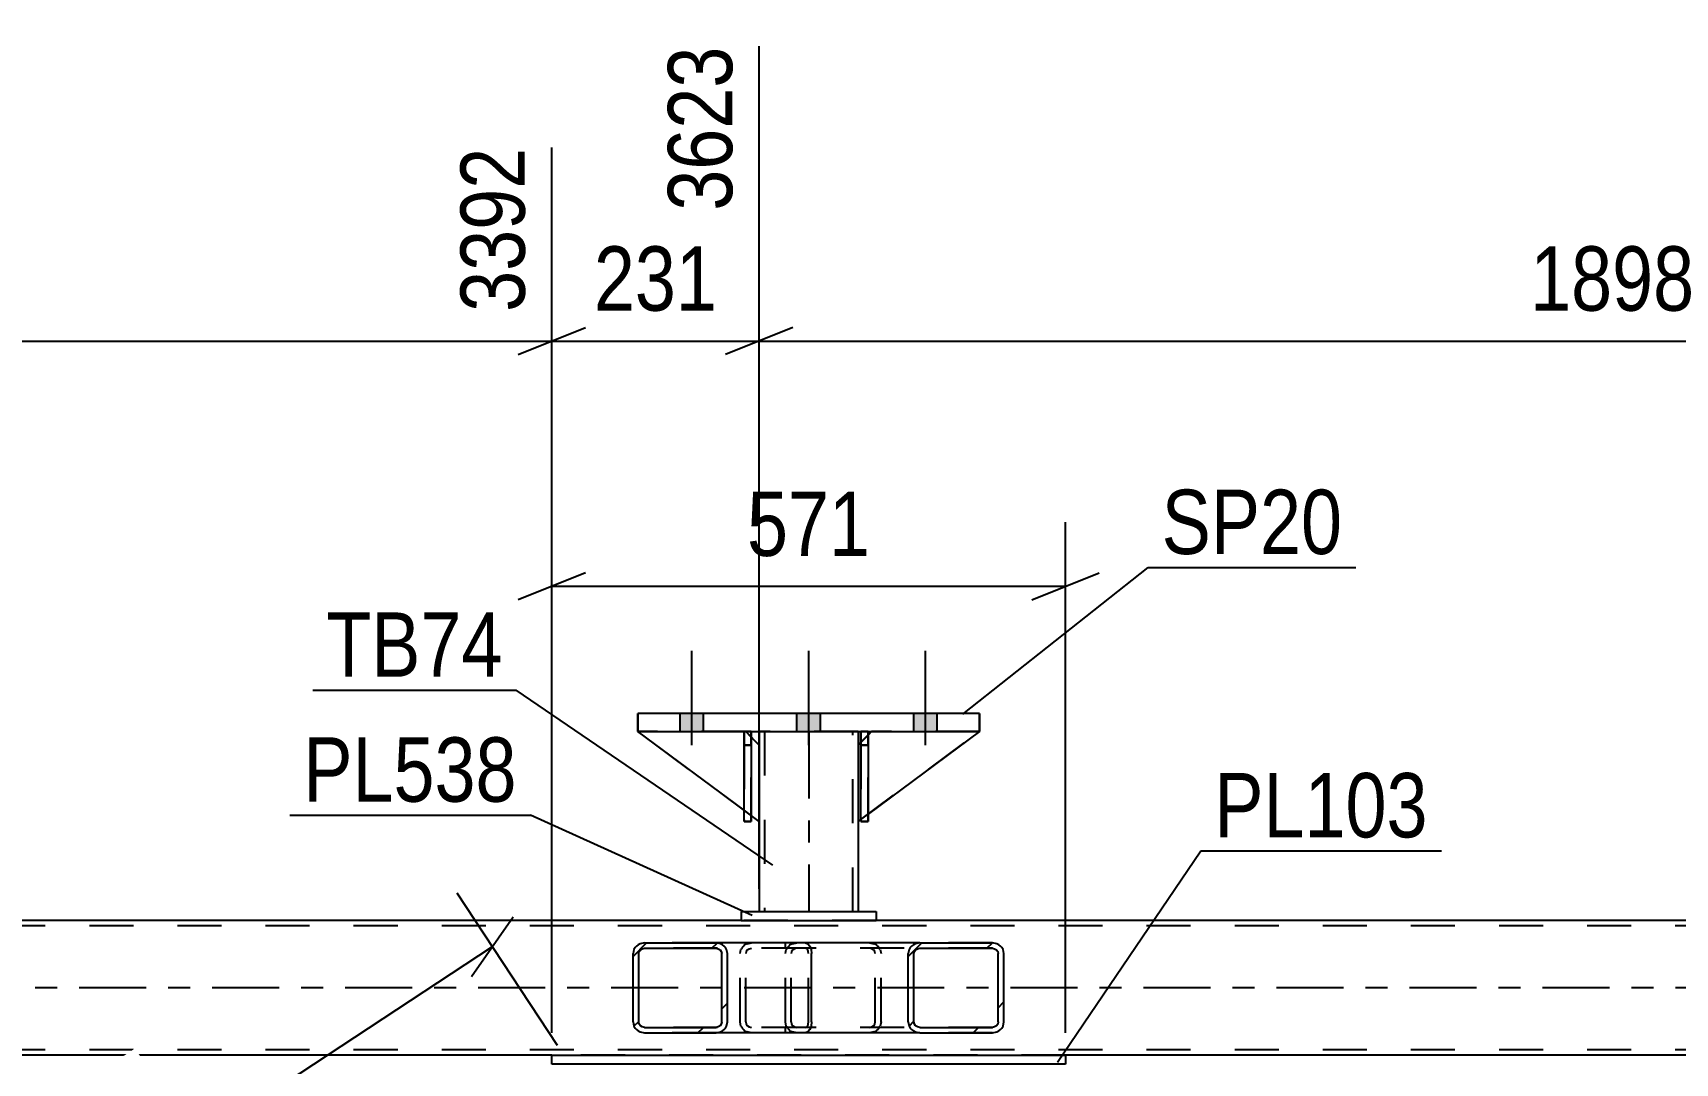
# Model space of a CAD drawing. Header units: millimetres. Extents: x -787 to 402, y -866 to -25.
# Drawn here: x -625.7 to -552.7, y -503.6 to -457.7 of the extents above; entities that cross this region are included whole.
import ezdxf

# ---------------------------------------------------------------- set-up
doc = ezdxf.new("R2010")
doc.units = ezdxf.units.MM
doc.linetypes.add('DXK_LINE_DOT2', pattern=[3.9198, 1.9599, -1.9599])
doc.linetypes.add('DXK_LINE_DOT3', pattern=[5.9187, 2.979, -0.9799, 0.9799, -0.9799])
doc.styles.add('Arial Narrow', font='ARIALN.TTF', dxfattribs={"height": 0.2})

# ---------------------------------------------------------------- blocks, each defined once
blk = doc.blocks.new('Part-569028579-67952 - 67904')
at = {"linetype": 'Continuous'}
h = blk.add_hatch(dxfattribs=at)
h.set_pattern_fill('', scale=0.7, style=0, pattern_type=0)
h.set_pattern_definition([(45, (-598.982, -501.9301), (-1.57154, 1.57154), [])])
h.paths.add_polyline_path([(-599.02, -501.746), (-598.982, -501.93), (-598.873, -502.086), (-598.709, -502.19), (-598.517, -502.226), (-595.328, -502.226), (-595.135, -502.19), (-594.971, -502.086), (-594.862, -501.93), (-594.824, -501.746), (-594.824, -498.706), (-594.862, -498.523), (-594.971, -498.367), (-595.135, -498.263), (-595.328, -498.226), (-598.517, -498.226), (-598.709, -498.263), (-598.873, -498.367), (-598.982, -498.523), (-599.02, -498.706)])
h.paths.add_polyline_path([(-598.749, -498.615), (-598.695, -498.537), (-598.613, -498.485), (-598.517, -498.466), (-595.328, -498.466), (-595.231, -498.485), (-595.15, -498.537), (-595.095, -498.615), (-595.076, -498.706), (-595.076, -501.746), (-595.095, -501.838), (-595.15, -501.916), (-595.231, -501.968), (-595.328, -501.986), (-598.517, -501.986), (-598.613, -501.968), (-598.695, -501.916), (-598.749, -501.838), (-598.769, -501.746), (-598.769, -498.706)])
at = {"color": 2, "linetype": 'Continuous'}
for p, q in [((-598.517, -498.226), (-598.709, -498.263)), ((-598.517, -498.226), (-595.328, -498.226)), ((-591.348, -498.226), (-595.328, -498.226)), ((-595.135, -498.263), (-595.328, -498.226)), ((-591.348, -498.226), (-591.245, -498.263)), ((-591.245, -498.263), (-591.158, -498.367)), ((-598.982, -498.523), (-599.02, -498.706)), ((-599.02, -501.746), (-599.02, -498.706)), ((-598.769, -498.706), (-598.749, -498.615)), ((-598.769, -501.746), (-598.769, -498.706)), ((-598.749, -498.615), (-598.695, -498.537)), ((-598.695, -498.537), (-598.613, -498.485)), ((-598.613, -498.485), (-598.517, -498.466)), ((-598.517, -498.466), (-595.328, -498.466)), ((-595.328, -498.466), (-595.231, -498.485)), ((-595.231, -498.485), (-595.15, -498.537)), ((-595.15, -498.537), (-595.095, -498.615)), ((-595.095, -498.615), (-595.076, -498.706)), ((-595.076, -501.746), (-595.076, -498.706)), ((-594.824, -498.706), (-594.862, -498.523)), ((-594.824, -501.746), (-594.824, -498.706)), ((-591.158, -498.367), (-591.099, -498.523)), ((-591.099, -498.523), (-591.079, -498.706)), ((-591.079, -501.746), (-591.079, -498.706)), ((-599.02, -501.746), (-598.982, -501.93)), ((-598.749, -501.838), (-598.769, -501.746)), ((-598.695, -501.916), (-598.749, -501.838)), ((-598.613, -501.968), (-598.695, -501.916)), ((-598.517, -501.986), (-598.613, -501.968)), ((-595.231, -501.968), (-595.328, -501.986)), ((-595.15, -501.916), (-595.231, -501.968)), ((-595.095, -501.838), (-595.15, -501.916)), ((-595.076, -501.746), (-595.095, -501.838)), ((-594.862, -501.93), (-594.824, -501.746)), ((-591.099, -501.93), (-591.158, -502.086)), ((-591.079, -501.746), (-591.099, -501.93)), ((-598.709, -502.19), (-598.517, -502.226)), ((-598.517, -501.986), (-595.328, -501.986)), ((-598.517, -502.226), (-595.328, -502.226)), ((-595.328, -502.226), (-595.135, -502.19)), ((-591.348, -502.226), (-595.328, -502.226)), ((-591.245, -502.19), (-591.348, -502.226)), ((-591.158, -502.086), (-591.245, -502.19))]:
    blk.add_line(p, q, dxfattribs=at)
at = {"color": 7, "linetype": 'DXK_LINE_DOT2'}
for p, q in [((-595.328, -498.226), (-598.517, -498.226)), ((-593.948, -498.263), (-593.755, -498.226)), ((-592.246, -498.466), (-592.246, -498.226)), ((-591.348, -498.466), (-598.517, -498.466)), ((-594.259, -498.706), (-594.22, -498.523)), ((-594.259, -501.746), (-594.259, -498.706)), ((-593.988, -498.615), (-594.007, -498.706)), ((-594.007, -501.746), (-594.007, -498.706)), ((-593.933, -498.537), (-593.988, -498.615)), ((-593.933, -498.537), (-593.911, -498.523)), ((-593.911, -498.523), (-593.852, -498.485)), ((-593.852, -498.485), (-593.755, -498.466)), ((-591.297, -498.485), (-591.348, -498.466)), ((-591.253, -498.537), (-591.297, -498.485)), ((-591.224, -498.615), (-591.253, -498.537)), ((-591.214, -498.706), (-591.224, -498.615)), ((-591.214, -501.746), (-591.214, -498.706)), ((-594.22, -501.93), (-594.259, -501.746)), ((-594.007, -501.746), (-593.988, -501.838)), ((-593.988, -501.838), (-593.933, -501.916)), ((-593.933, -501.916), (-593.852, -501.968)), ((-593.852, -501.968), (-593.755, -501.986)), ((-591.348, -501.986), (-591.297, -501.968)), ((-591.297, -501.968), (-591.253, -501.916)), ((-591.253, -501.916), (-591.224, -501.838)), ((-591.224, -501.838), (-591.214, -501.746)), ((-591.348, -501.986), (-598.517, -501.986)), ((-595.328, -502.226), (-598.517, -502.226)), ((-593.755, -502.226), (-593.948, -502.19)), ((-592.246, -502.226), (-592.246, -501.986))]:
    blk.add_line(p, q, dxfattribs=at)
at = {"color": 2, "linetype": 'Continuous'}
for centre, start, end in [((-598.532, -498.722), 111.15132, 156.10486), ((-595.313, -498.722), 23.89513, 68.84868), ((-598.532, -501.731), 203.89513, 248.84868), ((-595.313, -501.731), 291.15132, 336.10486)]:
    blk.add_arc(centre, 0.492, start, end, dxfattribs=at)
at = {"color": 7, "linetype": 'DXK_LINE_DOT2'}
for centre, start, end in [((-593.77, -498.722), 111.15132, 156.10486), ((-593.77, -501.731), 203.89514, 248.84868)]:
    blk.add_arc(centre, 0.492, start, end, dxfattribs=at)
blk = doc.blocks.new('Part-569028579-67957 - 67904')
at = {"linetype": 'Continuous'}
h = blk.add_hatch(dxfattribs=at)
h.set_pattern_fill('', scale=0.7, style=0, pattern_type=0)
h.set_pattern_definition([(45, (-586.7416, -501.9301), (-1.57154, 1.57154), [])])
h.paths.add_polyline_path([(-586.781, -501.746), (-586.742, -501.93), (-586.631, -502.086), (-586.465, -502.19), (-586.27, -502.226), (-583.035, -502.226), (-582.839, -502.19), (-582.673, -502.086), (-582.563, -501.93), (-582.524, -501.746), (-582.524, -498.706), (-582.563, -498.523), (-582.673, -498.367), (-582.839, -498.263), (-583.035, -498.226), (-586.27, -498.226), (-586.465, -498.263), (-586.631, -498.367), (-586.742, -498.523), (-586.781, -498.706)])
h.paths.add_polyline_path([(-586.506, -498.615), (-586.45, -498.537), (-586.367, -498.485), (-586.27, -498.466), (-583.035, -498.466), (-582.937, -498.485), (-582.854, -498.537), (-582.799, -498.615), (-582.779, -498.706), (-582.779, -501.746), (-582.799, -501.838), (-582.854, -501.916), (-582.937, -501.968), (-583.035, -501.986), (-586.27, -501.986), (-586.367, -501.968), (-586.45, -501.916), (-586.506, -501.838), (-586.525, -501.746), (-586.525, -498.706)])
at = {"color": 7, "linetype": 'DXK_LINE_DOT2'}
for p, q in [((-591.93, -498.263), (-591.735, -498.226)), ((-591.348, -498.226), (-591.735, -498.226)), ((-588.5, -498.226), (-588.304, -498.263)), ((-583.035, -498.226), (-586.27, -498.226)), ((-592.246, -498.706), (-592.207, -498.523)), ((-592.246, -501.746), (-592.246, -498.706)), ((-591.971, -498.615), (-591.99, -498.706)), ((-591.99, -501.746), (-591.99, -498.706)), ((-591.916, -498.537), (-591.971, -498.615)), ((-591.833, -498.485), (-591.916, -498.537)), ((-591.735, -498.466), (-591.833, -498.485)), ((-583.035, -498.466), (-591.735, -498.466)), ((-588.402, -498.485), (-588.5, -498.466)), ((-588.319, -498.537), (-588.402, -498.485)), ((-588.264, -498.615), (-588.319, -498.537)), ((-588.244, -498.706), (-588.264, -498.615)), ((-588.244, -501.746), (-588.244, -498.706)), ((-588.028, -498.523), (-587.989, -498.706)), ((-587.989, -501.746), (-587.989, -498.706)), ((-592.207, -501.93), (-592.246, -501.746)), ((-591.99, -501.746), (-591.971, -501.838)), ((-591.971, -501.838), (-591.916, -501.916)), ((-591.916, -501.916), (-591.833, -501.968)), ((-591.833, -501.968), (-591.735, -501.986)), ((-588.5, -501.986), (-588.402, -501.968)), ((-588.402, -501.968), (-588.319, -501.916)), ((-588.319, -501.916), (-588.264, -501.838)), ((-588.264, -501.838), (-588.244, -501.746)), ((-587.989, -501.746), (-588.028, -501.93)), ((-591.735, -502.226), (-591.93, -502.19)), ((-583.035, -501.986), (-591.735, -501.986)), ((-591.348, -502.226), (-591.735, -502.226)), ((-588.304, -502.19), (-588.5, -502.226)), ((-583.035, -502.226), (-586.27, -502.226))]:
    blk.add_line(p, q, dxfattribs=at)
at = {"color": 2, "linetype": 'Continuous'}
for p, q in [((-586.27, -498.226), (-591.348, -498.226)), ((-586.27, -498.226), (-586.465, -498.263)), ((-586.27, -498.226), (-583.035, -498.226)), ((-582.839, -498.263), (-583.035, -498.226)), ((-586.742, -498.523), (-586.781, -498.706)), ((-586.781, -501.746), (-586.781, -498.706)), ((-586.525, -498.706), (-586.506, -498.615)), ((-586.525, -501.746), (-586.525, -498.706)), ((-586.506, -498.615), (-586.45, -498.537)), ((-586.45, -498.537), (-586.367, -498.485)), ((-586.367, -498.485), (-586.27, -498.466)), ((-586.27, -498.466), (-583.035, -498.466)), ((-583.035, -498.466), (-582.937, -498.485)), ((-582.937, -498.485), (-582.854, -498.537)), ((-582.854, -498.537), (-582.799, -498.615)), ((-582.799, -498.615), (-582.779, -498.706)), ((-582.779, -501.746), (-582.779, -498.706)), ((-582.524, -498.706), (-582.563, -498.523)), ((-582.524, -501.746), (-582.524, -498.706)), ((-586.781, -501.746), (-586.742, -501.93)), ((-586.506, -501.838), (-586.525, -501.746)), ((-586.45, -501.916), (-586.506, -501.838)), ((-586.367, -501.968), (-586.45, -501.916)), ((-586.27, -501.986), (-586.367, -501.968)), ((-582.937, -501.968), (-583.035, -501.986)), ((-582.854, -501.916), (-582.937, -501.968)), ((-582.799, -501.838), (-582.854, -501.916)), ((-582.779, -501.746), (-582.799, -501.838)), ((-582.563, -501.93), (-582.524, -501.746)), ((-586.27, -502.226), (-591.348, -502.226)), ((-586.465, -502.19), (-586.27, -502.226)), ((-586.27, -501.986), (-583.035, -501.986)), ((-586.27, -502.226), (-583.035, -502.226)), ((-583.035, -502.226), (-582.839, -502.19))]:
    blk.add_line(p, q, dxfattribs=at)
at = {"color": 7, "linetype": 'DXK_LINE_DOT2'}
for centre, start, end in [((-591.754, -498.727), 110.75831, 155.68004), ((-588.48, -498.727), 24.31996, 69.24169), ((-591.754, -501.726), 204.31996, 249.24169), ((-588.48, -501.726), 290.75831, 335.68004)]:
    blk.add_arc(centre, 0.496, start, end, dxfattribs=at)
at = {"color": 2, "linetype": 'Continuous'}
for centre, start, end in [((-586.289, -498.727), 110.75831, 155.68004), ((-583.015, -498.727), 24.31996, 69.24169), ((-586.289, -501.726), 204.31996, 249.24169), ((-583.015, -501.726), 290.75831, 335.68004)]:
    blk.add_arc(centre, 0.496, start, end, dxfattribs=at)
blk = doc.blocks.new('Part-569028579-67964 - 67904')
at = {"color": 2, "linetype": 'Continuous'}
for p, q in [((-594.209, -497.226), (-695.772, -497.226)), ((-423.941, -497.226), (-588.209, -497.226)), ((-602.637, -503.226), (-664.916, -503.226)), ((-517.503, -503.226), (-579.781, -503.226))]:
    blk.add_line(p, q, dxfattribs=at)
at = {"color": 7, "linetype": 'DXK_LINE_DOT2'}
for p, q in [((-111.678, -497.466), (-695.772, -497.466)), ((-588.209, -497.226), (-594.209, -497.226)), ((-111.678, -502.986), (-695.772, -502.986)), ((-579.781, -503.226), (-602.637, -503.226))]:
    blk.add_line(p, q, dxfattribs=at)
at = {"color": 7, "linetype": 'DXK_LINE_DOT3'}
blk.add_line((-111.678, -500.226), (-695.772, -500.226), dxfattribs=at)
blk = doc.blocks.new('Part-569028579-68008 - 67904')
at = {"color": 2, "linetype": 'Continuous'}
for p, q in [((-602.637, -503.626), (-602.637, -503.226)), ((-602.637, -503.226), (-579.781, -503.226)), ((-579.781, -503.226), (-579.781, -503.626)), ((-579.781, -503.626), (-602.637, -503.626))]:
    blk.add_line(p, q, dxfattribs=at)
blk = doc.blocks.new('Part-569028579-68034 - 67904')
at = {"color": 2, "linetype": 'Continuous'}
for p, q in [((-593.409, -488.826), (-593.409, -489.426)), ((-589.009, -488.826), (-589.009, -489.426)), ((-593.409, -492.826), (-593.409, -496.826)), ((-589.009, -492.826), (-589.009, -496.826))]:
    blk.add_line(p, q, dxfattribs=at)
at = {"color": 7, "linetype": 'DXK_LINE_DOT2'}
for p, q in [((-589.009, -488.826), (-593.409, -488.826)), ((-593.409, -489.426), (-593.409, -492.826)), ((-593.169, -488.826), (-593.169, -496.826)), ((-589.249, -496.826), (-589.249, -488.826)), ((-589.009, -489.426), (-589.009, -492.826)), ((-593.409, -496.826), (-589.009, -496.826))]:
    blk.add_line(p, q, dxfattribs=at)
at = {"color": 7, "linetype": 'DXK_LINE_DOT3'}
blk.add_line((-591.209, -488.826), (-591.209, -496.826), dxfattribs=at)
blk = doc.blocks.new('Part-569028579-68035 - 67904')
at = {"color": 2, "linetype": 'Continuous'}
for p, q in [((-594.209, -496.826), (-594.209, -497.226)), ((-594.209, -496.826), (-588.209, -496.826)), ((-588.209, -496.826), (-588.209, -497.226)), ((-594.209, -497.226), (-588.209, -497.226))]:
    blk.add_line(p, q, dxfattribs=at)
blk = doc.blocks.new('Part-569028579-68036 - 67904')
at = {"color": 7, "linetype": 'DXK_LINE_DOT2'}
for p, q in [((-588.883, -489.426), (-588.883, -488.826)), ((-588.883, -488.826), (-588.883, -488.826)), ((-588.883, -488.826), (-588.883, -492.826)), ((-588.883, -488.826), (-588.563, -488.826)), ((-588.883, -492.826), (-588.883, -489.426)), ((-588.883, -489.426), (-588.563, -489.426)), ((-588.563, -488.826), (-588.563, -489.426)), ((-588.563, -492.826), (-588.563, -488.826)), ((-588.563, -489.426), (-588.563, -492.826)), ((-588.883, -492.826), (-588.563, -492.826))]:
    blk.add_line(p, q, dxfattribs=at)
blk = doc.blocks.new('Part-569028579-68037 - 67904')
at = {"color": 7, "linetype": 'DXK_LINE_DOT2'}
for p, q in [((-594.083, -489.426), (-594.083, -488.826)), ((-594.083, -488.826), (-594.083, -488.826)), ((-594.083, -488.826), (-594.083, -492.826)), ((-594.083, -488.826), (-593.763, -488.826)), ((-594.083, -492.826), (-594.083, -489.426)), ((-594.083, -489.426), (-593.763, -489.426)), ((-593.763, -488.826), (-593.763, -489.426)), ((-593.763, -492.826), (-593.763, -488.826)), ((-593.763, -489.426), (-593.763, -492.826)), ((-594.083, -492.826), (-593.763, -492.826))]:
    blk.add_line(p, q, dxfattribs=at)
blk = doc.blocks.new('Part-569028579-68038 - 67904')
at = {"color": 2, "linetype": 'Continuous'}
for p, q in [((-588.563, -488.826), (-588.883, -488.826)), ((-588.883, -492.826), (-588.883, -488.826)), ((-588.563, -488.826), (-588.563, -488.826)), ((-588.563, -488.826), (-588.563, -492.826)), ((-588.563, -492.826), (-588.883, -492.826))]:
    blk.add_line(p, q, dxfattribs=at)
at = {"color": 7, "linetype": 'DXK_LINE_DOT2'}
for p, q in [((-588.883, -488.826), (-588.883, -489.426)), ((-588.563, -489.426), (-588.883, -489.426)), ((-588.883, -489.426), (-588.883, -492.826)), ((-588.563, -489.426), (-588.563, -488.826)), ((-588.563, -492.826), (-588.563, -489.426))]:
    blk.add_line(p, q, dxfattribs=at)
blk = doc.blocks.new('Part-569028579-68039 - 67904')
at = {"color": 2, "linetype": 'Continuous'}
for p, q in [((-593.763, -488.826), (-594.083, -488.826)), ((-594.083, -492.826), (-594.083, -488.826)), ((-593.763, -488.826), (-593.763, -488.826)), ((-593.763, -488.826), (-593.763, -492.826)), ((-593.763, -492.826), (-594.083, -492.826))]:
    blk.add_line(p, q, dxfattribs=at)
at = {"color": 7, "linetype": 'DXK_LINE_DOT2'}
for p, q in [((-594.083, -488.826), (-594.083, -489.426)), ((-593.763, -489.426), (-594.083, -489.426)), ((-594.083, -489.426), (-594.083, -492.826)), ((-593.763, -489.426), (-593.763, -488.826)), ((-593.763, -492.826), (-593.763, -489.426))]:
    blk.add_line(p, q, dxfattribs=at)
blk = doc.blocks.new('Part-569028579-68040 - 67904')
at = {"color": 7, "linetype": 'DXK_LINE_DOT2'}
for p, q in [((-588.409, -488.826), (-589.009, -489.426)), ((-589.009, -492.826), (-583.609, -488.826)), ((-589.009, -489.426), (-588.409, -488.826)), ((-589.009, -489.426), (-589.009, -492.826)), ((-589.009, -489.426), (-589.009, -489.426)), ((-589.009, -489.426), (-589.009, -492.826)), ((-583.609, -488.826), (-588.409, -488.826))]:
    blk.add_line(p, q, dxfattribs=at)
blk = doc.blocks.new('Part-569028579-68041 - 67904')
at = {"color": 7, "linetype": 'DXK_LINE_DOT2'}
for p, q in [((-589.009, -489.426), (-588.409, -488.826)), ((-589.009, -489.426), (-589.009, -492.826)), ((-588.563, -488.98), (-588.883, -489.3)), ((-583.609, -488.826), (-588.409, -488.826)), ((-589.009, -492.826), (-588.563, -492.496))]:
    blk.add_line(p, q, dxfattribs=at)
at = {"color": 2, "linetype": 'Continuous'}
for p, q in [((-588.883, -489.3), (-589.009, -489.426)), ((-589.009, -489.426), (-589.009, -492.826)), ((-589.009, -489.426), (-589.009, -489.426)), ((-588.409, -488.826), (-588.563, -488.98)), ((-583.609, -488.826), (-588.563, -492.496)), ((-588.883, -492.733), (-589.009, -492.826))]:
    blk.add_line(p, q, dxfattribs=at)
blk = doc.blocks.new('Part-569028579-68042 - 67904')
at = {"color": 7, "linetype": 'DXK_LINE_DOT2'}
for p, q in [((-593.41, -492.826), (-598.809, -488.826)), ((-598.809, -488.826), (-594.01, -488.826)), ((-594.01, -488.826), (-593.41, -489.426)), ((-593.41, -489.426), (-593.41, -492.826))]:
    blk.add_line(p, q, dxfattribs=at)
blk = doc.blocks.new('Part-569028579-68043 - 67904')
at = {"color": 2, "linetype": 'Continuous'}
for p, q in [((-594.083, -492.327), (-598.809, -488.826)), ((-593.41, -489.426), (-593.763, -489.072)), ((-593.41, -489.426), (-593.41, -492.826)), ((-593.41, -492.826), (-593.763, -492.564))]:
    blk.add_line(p, q, dxfattribs=at)
at = {"color": 7, "linetype": 'DXK_LINE_DOT2'}
for p, q in [((-594.01, -488.826), (-598.809, -488.826)), ((-593.763, -489.072), (-594.01, -488.826)), ((-593.763, -492.564), (-594.083, -492.327))]:
    blk.add_line(p, q, dxfattribs=at)
blk = doc.blocks.new('Part-569028579-68044 - 67904')
at = {"color": 2, "linetype": 'Continuous'}
for p, q in [((-598.809, -488.026), (-598.809, -488.026)), ((-583.609, -488.026), (-598.809, -488.026)), ((-598.809, -488.026), (-598.809, -488.826)), ((-583.609, -488.026), (-583.609, -488.026)), ((-583.609, -488.026), (-583.609, -488.826)), ((-598.809, -488.826), (-598.809, -488.826)), ((-598.809, -488.826), (-583.609, -488.826)), ((-583.609, -488.826), (-583.609, -488.826))]:
    blk.add_line(p, q, dxfattribs=at)
at = {"color": 7, "linetype": 'DXK_LINE_DOT2'}
for p, q in [((-598.809, -488.826), (-598.809, -488.026)), ((-583.609, -488.826), (-583.609, -488.026))]:
    blk.add_line(p, q, dxfattribs=at)
blk = doc.blocks.new('Bolt-569028579-68176 - 67904')
at = {"linetype": 'Continuous'}
for points in [[(-596.929, -488.826), (-595.889, -488.826), (-595.889, -488.026), (-596.929, -488.026)], [(-596.929, -488.826), (-595.889, -488.826), (-595.889, -488.026), (-596.929, -488.026)], [(-596.929, -488.826), (-595.889, -488.826), (-595.889, -488.026), (-596.929, -488.026)], [(-591.729, -488.826), (-590.689, -488.826), (-590.689, -488.026), (-591.729, -488.026)], [(-591.729, -488.826), (-590.689, -488.826), (-590.689, -488.026), (-591.729, -488.026)], [(-586.529, -488.826), (-585.489, -488.826), (-585.489, -488.026), (-586.529, -488.026)], [(-586.529, -488.826), (-585.489, -488.826), (-585.489, -488.026), (-586.529, -488.026)], [(-586.529, -488.826), (-585.489, -488.826), (-585.489, -488.026), (-586.529, -488.026)]]:
    blk.add_hatch(color=1, dxfattribs=at).paths.add_polyline_path(points)
at = {"color": 1, "linetype": 'Continuous'}
for p, q in [((-596.409, -489.426), (-596.409, -485.226)), ((-596.409, -489.426), (-596.409, -485.226)), ((-596.409, -489.426), (-596.409, -485.226)), ((-591.209, -489.426), (-591.209, -485.226)), ((-591.209, -489.426), (-591.209, -485.226)), ((-586.009, -489.426), (-586.009, -485.226)), ((-586.009, -489.426), (-586.009, -485.226)), ((-586.009, -489.426), (-586.009, -485.226)), ((-596.929, -488.826), (-596.929, -488.026)), ((-596.929, -488.826), (-596.929, -488.026)), ((-596.929, -488.826), (-596.929, -488.026)), ((-595.889, -488.826), (-595.889, -488.026)), ((-595.889, -488.826), (-595.889, -488.026)), ((-595.889, -488.826), (-595.889, -488.026)), ((-591.729, -488.826), (-591.729, -488.026)), ((-591.729, -488.826), (-591.729, -488.026)), ((-590.689, -488.826), (-590.689, -488.026)), ((-590.689, -488.826), (-590.689, -488.026)), ((-586.529, -488.826), (-586.529, -488.026)), ((-586.529, -488.826), (-586.529, -488.026)), ((-586.529, -488.826), (-586.529, -488.026)), ((-585.489, -488.826), (-585.489, -488.026)), ((-585.489, -488.826), (-585.489, -488.026)), ((-585.489, -488.826), (-585.489, -488.026))]:
    blk.add_line(p, q, dxfattribs=at)
blk = doc.blocks.new('StraightDimension-569028579-76803 - 67904')
at = {"color": 7, "linetype": 'Continuous'}
for p, q in [((-602.387, -502.791), (-606.847, -496.01)), ((-606.204, -499.717), (-604.358, -497.065)), ((-637.22, -519.4), (-605.281, -498.391)), ((-634.326, -523.8), (-638.786, -517.019)), ((-636.297, -518.074), (-638.144, -520.726))]:
    blk.add_line(p, q, dxfattribs=at)
at = {"color": 0}
blk.add_wipeout([(-618.87, -506.432), (-621.178, -502.923), (-626.763, -506.597), (-624.455, -510.106)], dxfattribs=at)
at = {"color": 3, "style": 'Arial Narrow'}
blk.add_text('956', height=2.8633, rotation=33.33468, dxfattribs=at).set_placement((-624.283, -509.275))
blk = doc.blocks.new('StraightDimension-569028579-76661 - 67904')
at = {"color": 7, "linetype": 'Continuous'}
for p, q in [((-602.637, -502.226), (-602.637, -462.836)), ((-604.137, -472.049), (-601.137, -470.849)), ((-687.772, -471.449), (-602.637, -471.449))]:
    blk.add_line(p, q, dxfattribs=at)
at = {"color": 0, "linetype": 'Continuous'}
blk.add_wipeout([(-603.237, -462.236), (-607.437, -462.236), (-607.437, -470.749), (-603.237, -470.749)], dxfattribs=at)
at = {"color": 3, "linetype": 'Continuous', "style": 'Arial Narrow'}
blk.add_text('3392', height=2.8633, rotation=90.00021, dxfattribs=at).set_placement((-603.837, -470.149))
blk = doc.blocks.new('StraightDimension-569028579-76019 - 67904')
at = {"color": 7, "linetype": 'Continuous'}
for p, q in [((-602.637, -502.226), (-602.637, -479.511)), ((-579.781, -502.226), (-579.781, -479.511)), ((-601.137, -481.761), (-604.137, -482.961)), ((-581.281, -482.961), (-578.281, -481.761)), ((-602.637, -482.361), (-579.781, -482.361))]:
    blk.add_line(p, q, dxfattribs=at)
at = {"color": 0}
blk.add_wipeout([(-587.867, -481.611), (-587.867, -477.411), (-594.552, -477.411), (-594.552, -481.611)], dxfattribs=at)
at = {"color": 3, "style": 'Arial Narrow'}
blk.add_text('571', height=2.8633, dxfattribs=at).set_placement((-593.952, -481.011))
blk = doc.blocks.new('StraightDimension-569028579-76659 - 67904')
at = {"color": 7, "linetype": 'Continuous'}
for p, q in [((-593.409, -495.826), (-593.409, -458.336)), ((-591.909, -470.849), (-594.909, -472.049)), ((-593.409, -471.449), (-517.503, -471.449))]:
    blk.add_line(p, q, dxfattribs=at)
at = {"color": 0}
blk.add_wipeout([(-551.2, -470.699), (-551.2, -466.499), (-559.712, -466.499), (-559.712, -470.699)], dxfattribs=at)
at = {"color": 3, "style": 'Arial Narrow'}
blk.add_text('1898', height=2.8633, dxfattribs=at).set_placement((-559.112, -470.099))
blk = doc.blocks.new('StraightDimension-569028579-76660 - 67904')
at = {"color": 7, "linetype": 'Continuous'}
for p, q in [((-593.409, -495.826), (-593.409, -458.336)), ((-602.637, -502.226), (-602.637, -462.836)), ((-604.137, -472.049), (-601.137, -470.849)), ((-591.909, -470.849), (-594.909, -472.049)), ((-602.637, -471.449), (-593.409, -471.449))]:
    blk.add_line(p, q, dxfattribs=at)
at = {"color": 0}
blk.add_wipeout([(-594.681, -470.699), (-594.681, -466.499), (-601.366, -466.499), (-601.366, -470.699)], dxfattribs=at)
at = {"color": 3, "style": 'Arial Narrow'}
blk.add_text('231', height=2.8633, dxfattribs=at).set_placement((-600.766, -470.099))
at = {"color": 0, "linetype": 'Continuous'}
blk.add_wipeout([(-594.009, -457.736), (-598.209, -457.736), (-598.209, -466.249), (-594.009, -466.249)], dxfattribs=at)
at = {"color": 3, "linetype": 'Continuous', "style": 'Arial Narrow'}
blk.add_text('3623', height=2.8633, rotation=90.00021, dxfattribs=at).set_placement((-594.609, -465.649))
blk = doc.blocks.new('Mark-569028579-76962 - 67904')
at = {"color": 30, "linetype": 'Continuous'}
for p, q in [((-580.141, -503.529), (-573.76, -494.132)), ((-573.76, -494.132), (-563.056, -494.132))]:
    blk.add_line(p, q, dxfattribs=at)
at = {"color": 0}
blk.add_wipeout([(-563.656, -493.532), (-563.656, -490.532), (-573.16, -490.532), (-573.16, -493.532)], dxfattribs=at)
blk.add_wipeout([(-563.656, -493.532), (-563.656, -490.532), (-573.16, -490.532), (-573.16, -493.532)], dxfattribs=at)
at = {"color": 3, "style": 'Arial Narrow'}
blk.add_text('PL103', height=2.8633, dxfattribs=at).set_placement((-573.16, -493.532))
blk = doc.blocks.new('Mark-569028579-81504 - 67904')
at = {"color": 30, "linetype": 'Continuous'}
for p in [(-613.274, -486.986), (-592.804, -494.769)]:
    blk.add_line(p, (-604.219, -486.986), dxfattribs=at)
at = {"color": 0}
blk.add_wipeout([(-604.819, -486.386), (-604.819, -483.386), (-612.674, -483.386), (-612.674, -486.386)], dxfattribs=at)
blk.add_wipeout([(-604.819, -486.386), (-604.819, -483.386), (-612.674, -483.386), (-612.674, -486.386)], dxfattribs=at)
at = {"color": 3, "style": 'Arial Narrow'}
blk.add_text('TB74', height=2.8633, dxfattribs=at).set_placement((-612.674, -486.386))
blk = doc.blocks.new('Mark-569028579-81507 - 67904')
at = {"color": 30, "linetype": 'Continuous'}
for p in [(-614.291, -492.546), (-593.73, -497.014)]:
    blk.add_line(p, (-603.587, -492.546), dxfattribs=at)
at = {"color": 0}
blk.add_wipeout([(-604.187, -491.946), (-604.187, -488.946), (-613.691, -488.946), (-613.691, -491.946)], dxfattribs=at)
blk.add_wipeout([(-604.187, -491.946), (-604.187, -488.946), (-613.691, -488.946), (-613.691, -491.946)], dxfattribs=at)
at = {"color": 3, "style": 'Arial Narrow'}
blk.add_text('PL538', height=2.8633, dxfattribs=at).set_placement((-613.691, -491.946))
blk = doc.blocks.new('Mark-569028579-81510 - 67904')
at = {"color": 30, "linetype": 'Continuous'}
for p, q in [((-584.351, -488.048), (-576.103, -481.525)), ((-576.103, -481.525), (-566.864, -481.525))]:
    blk.add_line(p, q, dxfattribs=at)
at = {"color": 0}
blk.add_wipeout([(-567.464, -480.925), (-567.464, -477.925), (-575.503, -477.925), (-575.503, -480.925)], dxfattribs=at)
blk.add_wipeout([(-567.464, -480.925), (-567.464, -477.925), (-575.503, -477.925), (-575.503, -480.925)], dxfattribs=at)
at = {"color": 3, "style": 'Arial Narrow'}
blk.add_text('SP20', height=2.8633, dxfattribs=at).set_placement((-575.503, -480.925))

msp = doc.modelspace()

# ---------------------------------------------------------------- block references
for name in ['Bolt-569028579-68176 - 67904', 'Part-569028579-68044 - 67904', 'Part-569028579-68042 - 67904', 'Part-569028579-68043 - 67904', 'Part-569028579-68037 - 67904', 'Part-569028579-68039 - 67904', 'Part-569028579-68034 - 67904', 'Part-569028579-68040 - 67904', 'Part-569028579-68041 - 67904', 'Part-569028579-68036 - 67904', 'Part-569028579-68038 - 67904', 'Part-569028579-68035 - 67904', 'Part-569028579-67964 - 67904', 'Part-569028579-67952 - 67904', 'Part-569028579-67957 - 67904', 'Part-569028579-68008 - 67904']:
    msp.add_blockref(name, (0, 0))

# ---------------------------------------------------------------- next in the draw order: block references
msp.add_blockref('StraightDimension-569028579-76803 - 67904', (0, 0))

# ---------------------------------------------------------------- next in the draw order: block references
msp.add_blockref('StraightDimension-569028579-76661 - 67904', (0, 0))

# ---------------------------------------------------------------- next in the draw order: block references
msp.add_blockref('StraightDimension-569028579-76019 - 67904', (0, 0))

# ---------------------------------------------------------------- next in the draw order: block references
msp.add_blockref('StraightDimension-569028579-76659 - 67904', (0, 0))

# ---------------------------------------------------------------- next in the draw order: block references
for name in ['StraightDimension-569028579-76660 - 67904', 'Mark-569028579-81510 - 67904', 'Mark-569028579-76962 - 67904']:
    msp.add_blockref(name, (0, 0))

# ---------------------------------------------------------------- next in the draw order: block references
msp.add_blockref('Mark-569028579-81504 - 67904', (0, 0))

# ---------------------------------------------------------------- next in the draw order: block references
msp.add_blockref('Mark-569028579-81507 - 67904', (0, 0))

doc.saveas('drawing.dxf')
